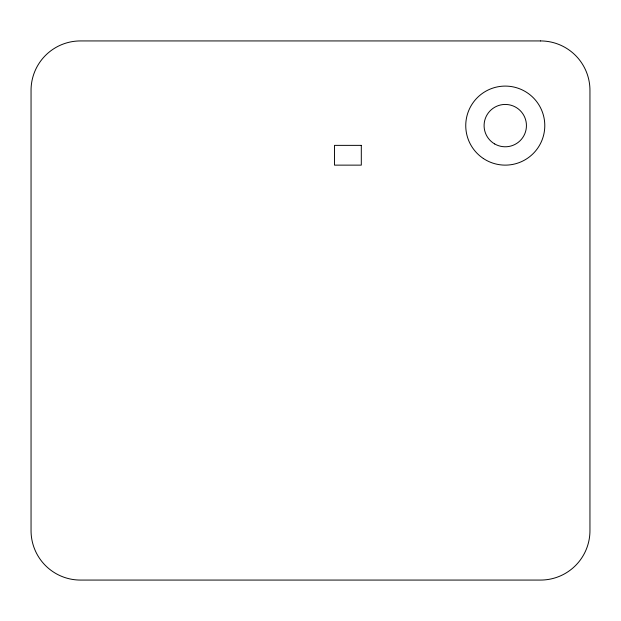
<?xml version="1.0" encoding="UTF-8"?>
<svg xmlns="http://www.w3.org/2000/svg" width="621" height="621" viewBox="0 0 621 621"><rect width="100%" height="100%" fill="white"/><g stroke="black" fill="none" stroke-linecap="round" stroke-linejoin="round"><path stroke-width="0.93" d="M540.549 40.932L80.451 40.932A49.401 49.401 0 0 0 31.05 90.324L31.05 530.676A49.401 49.401 0 0 0 80.451 580.068L540.549 580.068A49.401 49.401 0 0 0 589.95 530.676L589.95 90.324A49.401 49.401 0 0 0 540.549 40.932M361.306 145.368L334.494 145.368L334.494 165.132L361.306 165.132L361.306 145.368M483.317 158.471A39.519 39.519 0 0 0 544.702 128.198A39.519 39.519 0 0 0 487.788 90.169A39.519 39.519 0 0 0 483.317 158.471M494.681 143.948A21.168 21.168 0 0 0 526.437 125.613A21.168 21.168 0 0 0 494.681 107.278A21.168 21.168 0 0 0 494.681 143.948"/></g></svg>
